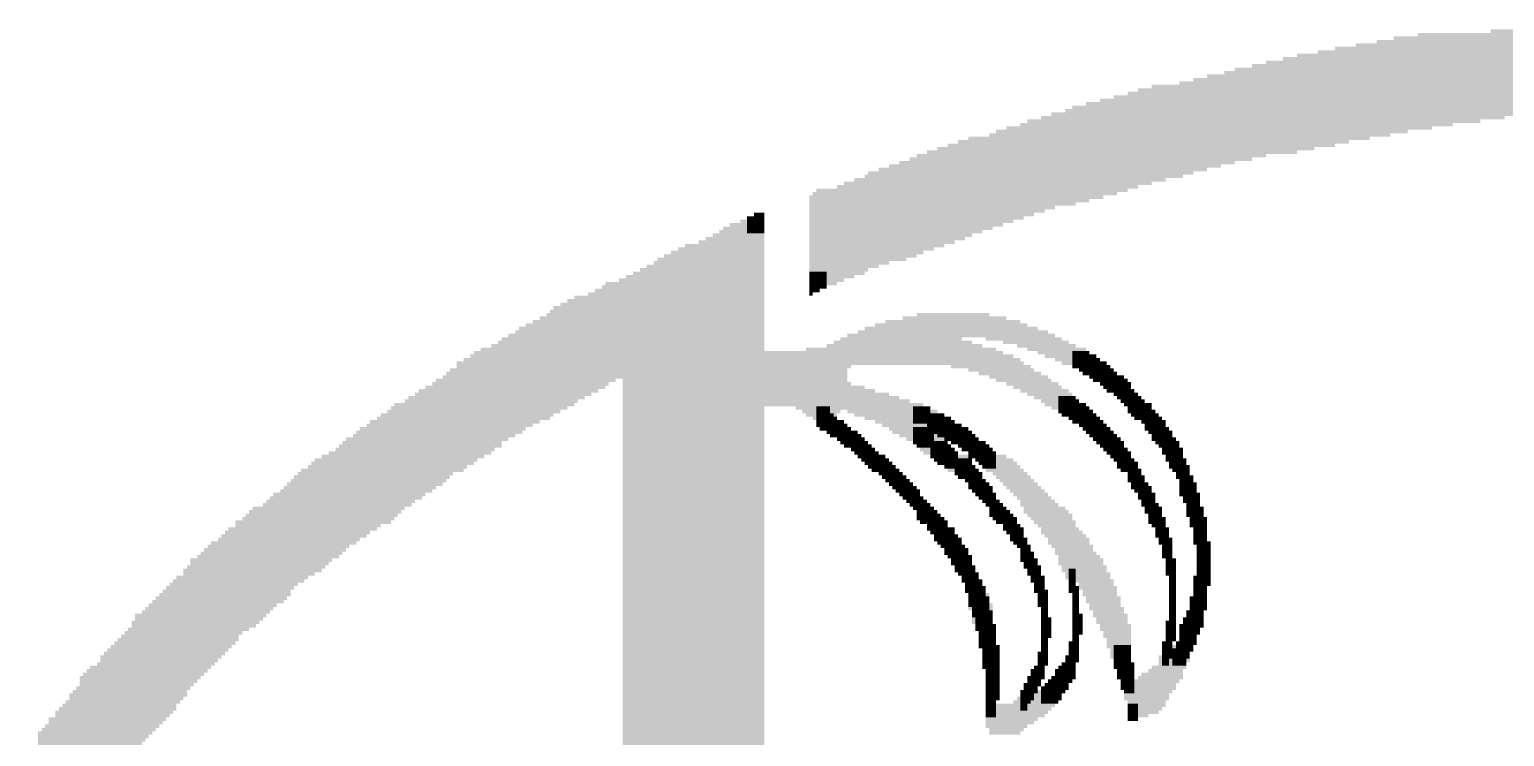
# Model space of a CAD drawing. Extents: x 0 to 87.3, y -2.5 to 56.
# Drawn here: x 33.903 to 36.286, y 23.415 to 24.558 of the extents above; entities that cross this region are included whole.
import ezdxf

# ---------------------------------------------------------------- set-up
doc = ezdxf.new("R2010")
doc.units = 0
doc.layers.add('BG_SILKSCREEN_TOP', color=254, linetype='CONTINUOUS')

msp = doc.modelspace()

# ---------------------------------------------------------------- linework, layer by layer
at = {"layer": 'BG_SILKSCREEN_TOP', "const_width": 0.02794}
for points in [[(36.146232, 24.538432), (37.425884, 24.538432)], [(36.26358, 24.54402), (37.314124, 24.54402)], [(35.98418, 24.510492), (37.565584, 24.510492)], [(36.01212, 24.51608), (37.537644, 24.51608)], [(36.045648, 24.521668), (37.515292, 24.521668)], [(36.079176, 24.527256), (37.487352, 24.527256)], [(36.107116, 24.532844), (37.453824, 24.532844)], [(35.878008, 24.48814), (37.654992, 24.48814)], [(35.90036, 24.493728), (37.63264, 24.493728)], [(35.9283, 24.499316), (37.621464, 24.499316)], [(35.950652, 24.504904), (37.593524, 24.504904)], [(35.783012, 24.465788), (37.71646, 24.465788)], [(35.805364, 24.471376), (37.722048, 24.471376)], [(35.833304, 24.476964), (37.705284, 24.476964)], [(35.850068, 24.482552), (37.682932, 24.482552)], [(35.67684, 24.443436), (36.442396, 24.443436)], [(35.693604, 24.449024), (36.509452, 24.449024)], [(35.715956, 24.454612), (37.710872, 24.454612)], [(35.76066, 24.4602), (37.71646, 24.4602)], [(35.576256, 24.415496), (36.202112, 24.415496)], [(35.587432, 24.421084), (36.246816, 24.421084)], [(35.609784, 24.426672), (36.285932, 24.426672)], [(35.632136, 24.43226), (36.330636, 24.43226)], [(35.654488, 24.437848), (36.380928, 24.437848)], [(35.503612, 24.393144), (36.068, 24.393144)], [(35.514788, 24.398732), (36.101528, 24.398732)], [(35.53714, 24.40432), (36.129468, 24.40432)], [(35.553904, 24.409908), (36.168584, 24.409908)], [(35.419792, 24.370792), (35.950652, 24.370792)], [(35.45332, 24.37638), (35.978592, 24.37638)], [(35.464496, 24.381968), (36.01212, 24.381968)], [(35.48126, 24.387556), (36.034472, 24.387556)], [(35.352736, 24.34844), (35.827716, 24.34844)], [(35.3695, 24.354028), (35.850068, 24.354028)], [(35.386264, 24.359616), (35.878008, 24.359616)], [(35.403028, 24.365204), (35.90036, 24.365204)], [(35.274504, 24.3205), (35.715956, 24.3205)], [(35.291268, 24.326088), (35.738308, 24.326088)], [(35.308032, 24.331676), (35.766248, 24.331676)], [(35.324796, 24.337264), (35.783012, 24.337264)], [(35.335972, 24.342852), (35.805364, 24.342852)], [(35.218624, 24.298148), (35.637724, 24.298148)], [(35.235388, 24.303736), (35.660076, 24.303736)], [(35.252152, 24.309324), (35.67684, 24.309324)], [(35.25774, 24.314912), (35.693604, 24.314912)], [(35.162744, 24.275796), (35.542728, 24.275796)], [(35.168332, 24.281384), (35.559492, 24.281384)], [(35.17392, 24.286972), (35.59302, 24.286972)], [(35.207448, 24.29256), (35.615372, 24.29256)], [(35.073336, 24.247856), (35.0901, 24.247856)], [(35.162744, 24.270208), (35.525964, 24.270208)], [(35.162744, 24.26462), (35.5092, 24.26462)], [(35.162744, 24.259032), (35.492436, 24.259032)], [(35.162744, 24.253444), (35.475672, 24.253444)], [(35.162744, 24.247856), (35.458908, 24.247856)], [(35.023044, 24.225504), (35.0901, 24.225504)], [(35.03422, 24.231092), (35.0901, 24.231092)], [(35.050984, 24.23668), (35.0901, 24.23668)], [(35.06216, 24.242268), (35.0901, 24.242268)], [(35.162744, 24.242268), (35.442144, 24.242268)], [(35.162744, 24.23668), (35.42538, 24.23668)], [(35.162744, 24.231092), (35.414204, 24.231092)], [(35.162744, 24.225504), (35.39744, 24.225504)], [(34.983928, 24.203152), (35.0901, 24.203152)], [(34.995104, 24.20874), (35.0901, 24.20874)], [(35.00628, 24.214328), (35.0901, 24.214328)], [(35.017456, 24.219916), (35.0901, 24.219916)], [(35.162744, 24.219916), (35.380676, 24.219916)], [(35.162744, 24.214328), (35.363912, 24.214328)], [(35.162744, 24.20874), (35.347148, 24.20874)], [(35.162744, 24.203152), (35.335972, 24.203152)], [(34.928048, 24.1808), (35.0901, 24.1808)], [(34.939224, 24.186388), (35.0901, 24.186388)], [(34.9504, 24.191976), (35.0901, 24.191976)], [(34.961576, 24.197564), (35.0901, 24.197564)], [(35.162744, 24.197564), (35.319208, 24.197564)], [(35.162744, 24.191976), (35.291268, 24.191976)], [(35.162744, 24.186388), (35.274504, 24.186388)], [(35.162744, 24.1808), (35.25774, 24.1808)], [(34.877756, 24.15286), (35.0901, 24.15286)], [(34.888932, 24.158448), (35.0901, 24.158448)], [(34.900108, 24.164036), (35.0901, 24.164036)], [(34.911284, 24.169624), (35.0901, 24.169624)], [(34.916872, 24.175212), (35.0901, 24.175212)], [(35.162744, 24.175212), (35.252152, 24.175212)], [(35.162744, 24.169624), (35.235388, 24.169624)], [(35.162744, 24.164036), (35.218624, 24.164036)], [(35.162744, 24.158448), (35.207448, 24.158448)], [(35.162744, 24.15286), (35.190684, 24.15286)], [(34.827464, 24.130508), (35.0901, 24.130508)], [(34.833052, 24.136096), (35.0901, 24.136096)], [(34.855404, 24.141684), (35.0901, 24.141684)], [(34.86658, 24.147272), (35.0901, 24.147272)], [(35.162744, 24.147272), (35.179508, 24.147272)], [(35.162744, 24.141684), (35.168332, 24.141684)], [(34.771584, 24.108156), (35.0901, 24.108156)], [(34.78276, 24.113744), (35.0901, 24.113744)], [(34.805112, 24.119332), (35.0901, 24.119332)], [(34.816288, 24.12492), (35.0901, 24.12492)], [(34.738056, 24.085804), (35.0901, 24.085804)], [(34.743644, 24.091392), (35.0901, 24.091392)], [(34.749232, 24.09698), (35.0901, 24.09698)], [(34.760408, 24.102568), (35.0901, 24.102568)], [(35.335972, 24.085804), (35.45332, 24.085804)], [(34.687764, 24.057864), (35.0901, 24.057864)], [(34.693352, 24.063452), (35.0901, 24.063452)], [(34.704528, 24.06904), (35.0901, 24.06904)], [(34.715704, 24.074628), (35.0901, 24.074628)], [(34.72688, 24.080216), (35.0901, 24.080216)], [(35.240976, 24.057864), (35.363912, 24.057864)], [(35.252152, 24.063452), (35.34156, 24.063452)], [(35.268916, 24.06904), (35.330384, 24.06904)], [(35.28568, 24.074628), (35.503612, 24.074628)], [(35.31362, 24.080216), (35.48126, 24.080216)], [(35.447732, 24.06904), (35.514788, 24.06904)], [(35.475672, 24.063452), (35.531552, 24.063452)], [(35.498024, 24.057864), (35.548316, 24.057864)], [(34.648648, 24.035512), (35.0901, 24.035512)], [(34.659824, 24.0411), (35.0901, 24.0411)], [(34.665412, 24.046688), (35.0901, 24.046688)], [(34.676588, 24.052276), (35.0901, 24.052276)], [(35.190684, 24.035512), (35.442144, 24.035512)], [(35.20186, 24.0411), (35.42538, 24.0411)], [(35.213036, 24.046688), (35.408616, 24.046688)], [(35.224212, 24.052276), (35.391852, 24.052276)], [(35.514788, 24.052276), (35.559492, 24.052276)], [(35.531552, 24.046688), (35.570668, 24.046688)], [(35.542728, 24.0411), (35.581844, 24.0411)], [(35.559492, 24.035512), (35.59302, 24.035512)], [(34.603944, 24.01316), (35.224212, 24.01316)], [(34.61512, 24.018748), (35.224212, 24.018748)], [(34.620708, 24.024336), (35.2298, 24.024336)], [(34.631884, 24.029924), (35.0901, 24.029924)], [(35.157156, 24.029924), (35.464496, 24.029924)], [(35.391852, 24.024336), (35.475672, 24.024336)], [(35.419792, 24.018748), (35.492436, 24.018748)], [(35.436556, 24.01316), (35.503612, 24.01316)], [(35.570668, 24.029924), (35.609784, 24.029924)], [(35.587432, 24.024336), (35.615372, 24.024336)], [(35.598608, 24.018748), (35.626548, 24.018748)], [(35.604196, 24.01316), (35.632136, 24.01316)], [(34.576004, 23.990808), (34.833052, 23.990808)], [(34.581592, 23.996396), (34.83864, 23.996396)], [(34.592768, 24.007572), (35.224212, 24.007572)], [(34.592768, 24.001984), (34.849816, 24.001984)], [(34.860992, 24.001984), (35.224212, 24.001984)], [(34.860992, 23.996396), (35.218624, 23.996396)], [(34.860992, 23.990808), (35.218624, 23.990808)], [(35.45332, 24.007572), (35.5092, 24.007572)], [(35.464496, 24.001984), (35.520376, 24.001984)], [(35.48126, 23.996396), (35.525964, 23.996396)], [(35.492436, 23.990808), (35.53714, 23.990808)], [(35.615372, 24.007572), (35.643312, 24.007572)], [(35.62096, 24.001984), (35.6489, 24.001984)], [(35.632136, 23.996396), (35.654488, 23.996396)], [(35.637724, 23.990808), (35.660076, 23.990808)], [(34.5313, 23.962868), (34.78276, 23.962868)], [(34.542476, 23.968456), (34.788348, 23.968456)], [(34.553652, 23.974044), (34.799524, 23.974044)], [(34.55924, 23.979632), (34.8107, 23.979632)], [(34.570416, 23.98522), (34.821876, 23.98522)], [(34.860992, 23.98522), (35.218624, 23.98522)], [(34.860992, 23.979632), (35.218624, 23.979632)], [(34.860992, 23.974044), (35.2298, 23.974044)], [(34.860992, 23.968456), (35.252152, 23.968456)], [(34.860992, 23.962868), (35.268916, 23.962868)], [(35.503612, 23.98522), (35.548316, 23.98522)], [(35.514788, 23.979632), (35.553904, 23.979632)], [(35.525964, 23.974044), (35.56508, 23.974044)], [(35.53714, 23.968456), (35.570668, 23.968456)], [(35.542728, 23.962868), (35.581844, 23.962868)], [(35.643312, 23.98522), (35.671252, 23.98522)], [(35.654488, 23.979632), (35.67684, 23.979632)], [(35.660076, 23.974044), (35.682428, 23.974044)], [(35.665664, 23.968456), (35.682428, 23.968456)], [(35.671252, 23.962868), (35.688016, 23.962868)], [(34.492184, 23.940516), (34.743644, 23.940516)], [(34.508948, 23.946104), (34.749232, 23.946104)], [(34.514536, 23.951692), (34.760408, 23.951692)], [(34.525712, 23.95728), (34.771584, 23.95728)], [(34.860992, 23.95728), (35.0901, 23.95728)], [(34.860992, 23.951692), (35.0901, 23.951692)], [(34.860992, 23.946104), (35.0901, 23.946104)], [(34.860992, 23.940516), (35.0901, 23.940516)], [(35.140392, 23.95728), (35.291268, 23.95728)], [(35.151568, 23.951692), (35.213036, 23.951692)], [(35.157156, 23.946104), (35.207448, 23.946104)], [(35.168332, 23.940516), (35.20186, 23.940516)], [(35.224212, 23.951692), (35.308032, 23.951692)], [(35.235388, 23.946104), (35.324796, 23.946104)], [(35.252152, 23.940516), (35.347148, 23.940516)], [(35.553904, 23.95728), (35.587432, 23.95728)], [(35.56508, 23.951692), (35.59302, 23.951692)], [(35.570668, 23.946104), (35.598608, 23.946104)], [(35.581844, 23.940516), (35.609784, 23.940516)], [(35.67684, 23.95728), (35.693604, 23.95728)], [(35.67684, 23.951692), (35.699192, 23.951692)], [(35.682428, 23.946104), (35.70478, 23.946104)], [(35.688016, 23.940516), (35.715956, 23.940516)], [(34.464244, 23.918164), (34.69894, 23.918164)], [(34.469832, 23.923752), (34.704528, 23.923752)], [(34.481008, 23.92934), (34.715704, 23.92934)], [(34.486596, 23.934928), (34.72688, 23.934928)], [(34.860992, 23.934928), (35.0901, 23.934928)], [(34.860992, 23.92934), (35.0901, 23.92934)], [(34.860992, 23.923752), (35.0901, 23.923752)], [(34.860992, 23.918164), (35.0901, 23.918164)], [(35.17392, 23.934928), (35.196272, 23.934928)], [(35.17392, 23.92934), (35.196272, 23.92934)], [(35.179508, 23.923752), (35.20186, 23.923752)], [(35.190684, 23.918164), (35.207448, 23.918164)], [(35.268916, 23.934928), (35.319208, 23.934928)], [(35.280092, 23.92934), (35.324796, 23.92934)], [(35.291268, 23.923752), (35.330384, 23.923752)], [(35.296856, 23.918164), (35.34156, 23.918164)], [(35.330384, 23.934928), (35.358324, 23.934928)], [(35.335972, 23.92934), (35.3695, 23.92934)], [(35.352736, 23.923752), (35.380676, 23.923752)], [(35.363912, 23.918164), (35.391852, 23.918164)], [(35.587432, 23.934928), (35.615372, 23.934928)], [(35.598608, 23.92934), (35.62096, 23.92934)], [(35.604196, 23.923752), (35.626548, 23.923752)], [(35.609784, 23.918164), (35.632136, 23.918164)], [(35.699192, 23.934928), (35.715956, 23.934928)], [(35.70478, 23.92934), (35.721544, 23.92934)], [(35.70478, 23.923752), (35.727132, 23.923752)], [(35.710368, 23.918164), (35.73272, 23.918164)], [(34.430716, 23.895812), (34.665412, 23.895812)], [(34.436304, 23.9014), (34.665412, 23.9014)], [(34.44748, 23.906988), (34.676588, 23.906988)], [(34.453068, 23.912576), (34.687764, 23.912576)], [(34.860992, 23.912576), (35.0901, 23.912576)], [(34.860992, 23.906988), (35.0901, 23.906988)], [(34.860992, 23.9014), (35.0901, 23.9014)], [(34.860992, 23.895812), (35.0901, 23.895812)], [(35.196272, 23.912576), (35.218624, 23.912576)], [(35.207448, 23.906988), (35.224212, 23.906988)], [(35.213036, 23.9014), (35.2298, 23.9014)], [(35.218624, 23.895812), (35.240976, 23.895812)], [(35.308032, 23.912576), (35.34156, 23.912576)], [(35.319208, 23.906988), (35.352736, 23.906988)], [(35.330384, 23.9014), (35.358324, 23.9014)], [(35.335972, 23.895812), (35.363912, 23.895812)], [(35.3695, 23.912576), (35.39744, 23.912576)], [(35.380676, 23.906988), (35.408616, 23.906988)], [(35.391852, 23.9014), (35.419792, 23.9014)], [(35.403028, 23.895812), (35.42538, 23.895812)], [(35.615372, 23.912576), (35.637724, 23.912576)], [(35.62096, 23.906988), (35.643312, 23.906988)], [(35.626548, 23.9014), (35.6489, 23.9014)], [(35.632136, 23.895812), (35.654488, 23.895812)], [(35.715956, 23.912576), (35.738308, 23.912576)], [(35.715956, 23.906988), (35.738308, 23.906988)], [(35.721544, 23.9014), (35.743896, 23.9014)], [(35.727132, 23.895812), (35.749484, 23.895812)], [(34.397188, 23.867872), (34.620708, 23.867872)], [(34.402776, 23.87346), (34.626296, 23.87346)], [(34.408364, 23.879048), (34.637472, 23.879048)], [(34.413952, 23.884636), (34.648648, 23.884636)], [(34.425128, 23.890224), (34.654236, 23.890224)], [(34.860992, 23.890224), (35.0901, 23.890224)], [(34.860992, 23.884636), (35.0901, 23.884636)], [(34.860992, 23.879048), (35.0901, 23.879048)], [(34.860992, 23.87346), (35.0901, 23.87346)], [(34.860992, 23.867872), (35.0901, 23.867872)], [(35.2298, 23.890224), (35.246564, 23.890224)], [(35.235388, 23.884636), (35.252152, 23.884636)], [(35.240976, 23.879048), (35.25774, 23.879048)], [(35.246564, 23.87346), (35.263328, 23.87346)], [(35.252152, 23.867872), (35.268916, 23.867872)], [(35.34156, 23.890224), (35.375088, 23.890224)], [(35.347148, 23.884636), (35.380676, 23.884636)], [(35.358324, 23.879048), (35.386264, 23.879048)], [(35.363912, 23.87346), (35.391852, 23.87346)], [(35.3695, 23.867872), (35.39744, 23.867872)], [(35.408616, 23.890224), (35.430968, 23.890224)], [(35.419792, 23.884636), (35.436556, 23.884636)], [(35.419792, 23.879048), (35.447732, 23.879048)], [(35.430968, 23.87346), (35.45332, 23.87346)], [(35.436556, 23.867872), (35.458908, 23.867872)], [(35.637724, 23.890224), (35.660076, 23.890224)], [(35.643312, 23.884636), (35.665664, 23.884636)], [(35.6489, 23.879048), (35.671252, 23.879048)], [(35.654488, 23.87346), (35.671252, 23.87346)], [(35.660076, 23.867872), (35.67684, 23.867872)], [(35.73272, 23.890224), (35.749484, 23.890224)], [(35.73272, 23.884636), (35.755072, 23.884636)], [(35.738308, 23.879048), (35.76066, 23.879048)], [(35.738308, 23.87346), (35.76066, 23.87346)], [(35.743896, 23.867872), (35.766248, 23.867872)], [(34.358072, 23.84552), (34.581592, 23.84552)], [(34.36366, 23.851108), (34.58718, 23.851108)], [(34.374836, 23.856696), (34.603944, 23.856696)], [(34.386012, 23.862284), (34.609532, 23.862284)], [(34.860992, 23.862284), (35.0901, 23.862284)], [(34.860992, 23.856696), (35.0901, 23.856696)], [(34.860992, 23.851108), (35.0901, 23.851108)], [(34.860992, 23.84552), (35.0901, 23.84552)], [(35.25774, 23.862284), (35.274504, 23.862284)], [(35.263328, 23.856696), (35.28568, 23.856696)], [(35.274504, 23.851108), (35.291268, 23.851108)], [(35.280092, 23.84552), (35.296856, 23.84552)], [(35.380676, 23.862284), (35.403028, 23.862284)], [(35.386264, 23.856696), (35.419792, 23.856696)], [(35.39744, 23.851108), (35.42538, 23.851108)], [(35.403028, 23.84552), (35.42538, 23.84552)], [(35.442144, 23.862284), (35.464496, 23.862284)], [(35.447732, 23.856696), (35.48126, 23.856696)], [(35.458908, 23.851108), (35.492436, 23.851108)], [(35.464496, 23.84552), (35.498024, 23.84552)], [(35.660076, 23.862284), (35.682428, 23.862284)], [(35.665664, 23.856696), (35.682428, 23.856696)], [(35.67684, 23.851108), (35.688016, 23.851108)], [(35.67684, 23.84552), (35.693604, 23.84552)], [(35.743896, 23.862284), (35.766248, 23.862284)], [(35.749484, 23.856696), (35.766248, 23.856696)], [(35.755072, 23.851108), (35.771836, 23.851108)], [(35.755072, 23.84552), (35.771836, 23.84552)], [(34.330132, 23.823168), (34.553652, 23.823168)], [(34.33572, 23.828756), (34.55924, 23.828756)], [(34.341308, 23.834344), (34.570416, 23.834344)], [(34.352484, 23.839932), (34.576004, 23.839932)], [(34.860992, 23.839932), (35.0901, 23.839932)], [(34.860992, 23.834344), (35.0901, 23.834344)], [(34.860992, 23.828756), (35.0901, 23.828756)], [(34.860992, 23.823168), (35.0901, 23.823168)], [(35.28568, 23.839932), (35.302444, 23.839932)], [(35.291268, 23.834344), (35.308032, 23.834344)], [(35.296856, 23.828756), (35.31362, 23.828756)], [(35.302444, 23.823168), (35.319208, 23.823168)], [(35.414204, 23.839932), (35.430968, 23.839932)], [(35.419792, 23.834344), (35.436556, 23.834344)], [(35.419792, 23.828756), (35.442144, 23.828756)], [(35.42538, 23.823168), (35.442144, 23.823168)], [(35.470084, 23.839932), (35.503612, 23.839932)], [(35.475672, 23.834344), (35.5092, 23.834344)], [(35.48126, 23.828756), (35.514788, 23.828756)], [(35.486848, 23.823168), (35.520376, 23.823168)], [(35.67684, 23.839932), (35.693604, 23.839932)], [(35.682428, 23.834344), (35.699192, 23.834344)], [(35.682428, 23.828756), (35.699192, 23.828756)], [(35.688016, 23.823168), (35.70478, 23.823168)], [(35.76066, 23.839932), (35.777424, 23.839932)], [(35.76066, 23.834344), (35.777424, 23.834344)], [(35.76066, 23.828756), (35.777424, 23.828756)], [(35.76066, 23.823168), (35.783012, 23.823168)], [(34.296604, 23.795228), (34.508948, 23.795228)], [(34.30778, 23.800816), (34.520124, 23.800816)], [(34.313368, 23.806404), (34.525712, 23.806404)], [(34.318956, 23.811992), (34.536888, 23.811992)], [(34.324544, 23.81758), (34.542476, 23.81758)], [(34.860992, 23.81758), (35.0901, 23.81758)], [(34.860992, 23.811992), (35.0901, 23.811992)], [(34.860992, 23.806404), (35.0901, 23.806404)], [(34.860992, 23.800816), (35.0901, 23.800816)], [(34.860992, 23.795228), (35.0901, 23.795228)], [(35.308032, 23.81758), (35.324796, 23.81758)], [(35.31362, 23.811992), (35.330384, 23.811992)], [(35.319208, 23.806404), (35.335972, 23.806404)], [(35.324796, 23.800816), (35.34156, 23.800816)], [(35.330384, 23.795228), (35.34156, 23.795228)], [(35.430968, 23.81758), (35.447732, 23.81758)], [(35.436556, 23.811992), (35.45332, 23.811992)], [(35.442144, 23.806404), (35.458908, 23.806404)], [(35.447732, 23.800816), (35.458908, 23.800816)], [(35.45332, 23.795228), (35.464496, 23.795228)], [(35.492436, 23.81758), (35.525964, 23.81758)], [(35.498024, 23.811992), (35.531552, 23.811992)], [(35.503612, 23.806404), (35.53714, 23.806404)], [(35.503612, 23.800816), (35.542728, 23.800816)], [(35.5092, 23.795228), (35.548316, 23.795228)], [(35.693604, 23.81758), (35.70478, 23.81758)], [(35.693604, 23.811992), (35.710368, 23.811992)], [(35.699192, 23.806404), (35.715956, 23.806404)], [(35.699192, 23.800816), (35.715956, 23.800816)], [(35.70478, 23.795228), (35.721544, 23.795228)], [(35.76066, 23.81758), (35.783012, 23.81758)], [(35.766248, 23.811992), (35.7886, 23.811992)], [(35.766248, 23.806404), (35.7886, 23.806404)], [(35.771836, 23.800816), (35.7886, 23.800816)], [(35.771836, 23.795228), (35.794188, 23.795228)], [(34.263076, 23.772876), (34.486596, 23.772876)], [(34.27984, 23.778464), (34.492184, 23.778464)], [(34.285428, 23.784052), (34.497772, 23.784052)], [(34.291016, 23.78964), (34.50336, 23.78964)], [(34.860992, 23.78964), (35.0901, 23.78964)], [(34.860992, 23.784052), (35.0901, 23.784052)], [(34.860992, 23.778464), (35.0901, 23.778464)], [(34.860992, 23.772876), (35.0901, 23.772876)], [(35.335972, 23.78964), (35.347148, 23.78964)], [(35.335972, 23.784052), (35.352736, 23.784052)], [(35.335972, 23.778464), (35.358324, 23.778464)], [(35.34156, 23.772876), (35.363912, 23.772876)], [(35.45332, 23.78964), (35.464496, 23.78964)], [(35.45332, 23.784052), (35.470084, 23.784052)], [(35.458908, 23.778464), (35.475672, 23.778464)], [(35.464496, 23.772876), (35.48126, 23.772876)], [(35.5092, 23.78964), (35.553904, 23.78964)], [(35.514788, 23.784052), (35.559492, 23.784052)], [(35.520376, 23.778464), (35.56508, 23.778464)], [(35.525964, 23.772876), (35.576256, 23.772876)], [(35.70478, 23.78964), (35.721544, 23.78964)], [(35.710368, 23.784052), (35.721544, 23.784052)], [(35.710368, 23.778464), (35.727132, 23.778464)], [(35.710368, 23.772876), (35.73272, 23.772876)], [(35.771836, 23.78964), (35.794188, 23.78964)], [(35.771836, 23.784052), (35.794188, 23.784052)], [(35.777424, 23.778464), (35.794188, 23.778464)], [(35.777424, 23.772876), (35.799776, 23.772876)], [(34.235136, 23.750524), (34.44748, 23.750524)], [(34.246312, 23.756112), (34.453068, 23.756112)], [(34.2519, 23.7617), (34.464244, 23.7617)], [(34.257488, 23.767288), (34.469832, 23.767288)], [(34.860992, 23.767288), (35.0901, 23.767288)], [(34.860992, 23.7617), (35.0901, 23.7617)], [(34.860992, 23.756112), (35.0901, 23.756112)], [(34.860992, 23.750524), (35.0901, 23.750524)], [(35.352736, 23.767288), (35.3695, 23.767288)], [(35.352736, 23.7617), (35.375088, 23.7617)], [(35.358324, 23.756112), (35.380676, 23.756112)], [(35.363912, 23.750524), (35.386264, 23.750524)], [(35.475672, 23.767288), (35.486848, 23.767288)], [(35.475672, 23.7617), (35.492436, 23.7617)], [(35.48126, 23.756112), (35.498024, 23.756112)], [(35.486848, 23.750524), (35.498024, 23.750524)], [(35.531552, 23.767288), (35.581844, 23.767288)], [(35.53714, 23.7617), (35.587432, 23.7617)], [(35.53714, 23.756112), (35.587432, 23.756112)], [(35.542728, 23.750524), (35.59302, 23.750524)], [(35.715956, 23.767288), (35.73272, 23.767288)], [(35.721544, 23.7617), (35.73272, 23.7617)], [(35.721544, 23.756112), (35.738308, 23.756112)], [(35.721544, 23.750524), (35.738308, 23.750524)], [(35.777424, 23.767288), (35.799776, 23.767288)], [(35.783012, 23.7617), (35.799776, 23.7617)], [(35.783012, 23.756112), (35.805364, 23.756112)], [(35.783012, 23.750524), (35.805364, 23.750524)], [(34.212784, 23.728172), (34.413952, 23.728172)], [(34.218372, 23.73376), (34.41954, 23.73376)], [(34.22396, 23.739348), (34.430716, 23.739348)], [(34.235136, 23.744936), (34.436304, 23.744936)], [(34.860992, 23.744936), (35.0901, 23.744936)], [(34.860992, 23.739348), (35.0901, 23.739348)], [(34.860992, 23.73376), (35.0901, 23.73376)], [(34.860992, 23.728172), (35.0901, 23.728172)], [(35.363912, 23.744936), (35.386264, 23.744936)], [(35.3695, 23.739348), (35.39744, 23.739348)], [(35.375088, 23.73376), (35.39744, 23.73376)], [(35.380676, 23.728172), (35.403028, 23.728172)], [(35.486848, 23.744936), (35.503612, 23.744936)], [(35.492436, 23.739348), (35.5092, 23.739348)], [(35.498024, 23.73376), (35.5092, 23.73376)], [(35.503612, 23.728172), (35.5092, 23.728172)], [(35.548316, 23.744936), (35.59302, 23.744936)], [(35.548316, 23.739348), (35.598608, 23.739348)], [(35.553904, 23.73376), (35.604196, 23.73376)], [(35.559492, 23.728172), (35.609784, 23.728172)], [(35.727132, 23.744936), (35.738308, 23.744936)], [(35.727132, 23.739348), (35.743896, 23.739348)], [(35.73272, 23.73376), (35.743896, 23.73376)], [(35.73272, 23.728172), (35.743896, 23.728172)], [(35.783012, 23.744936), (35.805364, 23.744936)], [(35.783012, 23.739348), (35.805364, 23.739348)], [(35.7886, 23.73376), (35.805364, 23.73376)], [(35.7886, 23.728172), (35.805364, 23.728172)], [(34.179256, 23.700232), (34.380424, 23.700232)], [(34.184844, 23.70582), (34.386012, 23.70582)], [(34.190432, 23.711408), (34.3916, 23.711408)], [(34.19602, 23.716996), (34.402776, 23.716996)], [(34.207196, 23.722584), (34.408364, 23.722584)], [(34.860992, 23.722584), (35.0901, 23.722584)], [(34.860992, 23.716996), (35.0901, 23.716996)], [(34.860992, 23.711408), (35.0901, 23.711408)], [(34.860992, 23.70582), (35.0901, 23.70582)], [(34.860992, 23.700232), (35.0901, 23.700232)], [(35.380676, 23.722584), (35.408616, 23.722584)], [(35.386264, 23.716996), (35.408616, 23.716996)], [(35.391852, 23.711408), (35.414204, 23.711408)], [(35.391852, 23.70582), (35.419792, 23.70582)], [(35.39744, 23.700232), (35.419792, 23.700232)], [(35.503612, 23.722584), (35.514788, 23.722584)], [(35.503612, 23.716996), (35.514788, 23.716996)], [(35.503612, 23.711408), (35.520376, 23.711408)], [(35.5092, 23.70582), (35.520376, 23.70582)], [(35.5092, 23.700232), (35.525964, 23.700232)], [(35.559492, 23.722584), (35.615372, 23.722584)], [(35.56508, 23.716996), (35.615372, 23.716996)], [(35.56508, 23.711408), (35.62096, 23.711408)], [(35.56508, 23.70582), (35.62096, 23.70582)], [(35.570668, 23.700232), (35.626548, 23.700232)], [(35.73272, 23.722584), (35.749484, 23.722584)], [(35.73272, 23.716996), (35.749484, 23.716996)], [(35.738308, 23.711408), (35.749484, 23.711408)], [(35.738308, 23.70582), (35.749484, 23.70582)], [(35.738308, 23.700232), (35.749484, 23.700232)], [(35.7886, 23.722584), (35.805364, 23.722584)], [(35.7886, 23.716996), (35.810952, 23.716996)], [(35.7886, 23.711408), (35.810952, 23.711408)], [(35.7886, 23.70582), (35.810952, 23.70582)], [(35.7886, 23.700232), (35.810952, 23.700232)], [(34.156904, 23.67788), (34.346896, 23.67788)], [(34.162492, 23.689056), (34.36366, 23.689056)], [(34.162492, 23.683468), (34.352484, 23.683468)], [(34.173668, 23.694644), (34.374836, 23.694644)], [(34.860992, 23.694644), (35.0901, 23.694644)], [(34.860992, 23.689056), (35.0901, 23.689056)], [(34.860992, 23.683468), (35.0901, 23.683468)], [(34.860992, 23.67788), (35.0901, 23.67788)], [(35.39744, 23.694644), (35.42538, 23.694644)], [(35.403028, 23.689056), (35.42538, 23.689056)], [(35.408616, 23.683468), (35.42538, 23.683468)], [(35.408616, 23.67788), (35.430968, 23.67788)], [(35.514788, 23.694644), (35.525964, 23.694644)], [(35.514788, 23.689056), (35.531552, 23.689056)], [(35.520376, 23.683468), (35.531552, 23.683468)], [(35.520376, 23.67788), (35.53714, 23.67788)], [(35.570668, 23.694644), (35.632136, 23.694644)], [(35.576256, 23.689056), (35.637724, 23.689056)], [(35.576256, 23.683468), (35.637724, 23.683468)], [(35.581844, 23.67788), (35.643312, 23.67788)], [(35.738308, 23.694644), (35.749484, 23.694644)], [(35.738308, 23.689056), (35.755072, 23.689056)], [(35.743896, 23.683468), (35.755072, 23.683468)], [(35.743896, 23.67788), (35.755072, 23.67788)], [(35.7886, 23.694644), (35.810952, 23.694644)], [(35.7886, 23.689056), (35.810952, 23.689056)], [(35.7886, 23.683468), (35.810952, 23.683468)], [(35.7886, 23.67788), (35.810952, 23.67788)], [(34.134552, 23.655528), (34.324544, 23.655528)], [(34.14014, 23.661116), (34.324544, 23.661116)], [(34.151316, 23.672292), (34.33572, 23.672292)], [(34.151316, 23.666704), (34.330132, 23.666704)], [(34.860992, 23.672292), (35.0901, 23.672292)], [(34.860992, 23.666704), (35.0901, 23.666704)], [(34.860992, 23.661116), (35.0901, 23.661116)], [(34.860992, 23.655528), (35.0901, 23.655528)], [(35.414204, 23.672292), (35.430968, 23.672292)], [(35.414204, 23.666704), (35.436556, 23.666704)], [(35.414204, 23.661116), (35.436556, 23.661116)], [(35.419792, 23.655528), (35.442144, 23.655528)], [(35.525964, 23.672292), (35.53714, 23.672292)], [(35.525964, 23.666704), (35.53714, 23.666704)], [(35.525964, 23.661116), (35.542728, 23.661116)], [(35.531552, 23.655528), (35.542728, 23.655528)], [(35.581844, 23.672292), (35.59302, 23.672292)], [(35.581844, 23.666704), (35.59302, 23.666704)], [(35.581844, 23.661116), (35.59302, 23.661116)], [(35.587432, 23.655528), (35.59302, 23.655528)], [(35.598608, 23.672292), (35.643312, 23.672292)], [(35.598608, 23.666704), (35.6489, 23.666704)], [(35.604196, 23.661116), (35.6489, 23.661116)], [(35.604196, 23.655528), (35.654488, 23.655528)], [(35.743896, 23.672292), (35.755072, 23.672292)], [(35.743896, 23.666704), (35.755072, 23.666704)], [(35.743896, 23.661116), (35.755072, 23.661116)], [(35.743896, 23.655528), (35.755072, 23.655528)], [(35.783012, 23.661116), (35.805364, 23.661116)], [(35.783012, 23.655528), (35.805364, 23.655528)], [(35.7886, 23.672292), (35.810952, 23.672292)], [(35.7886, 23.666704), (35.805364, 23.666704)], [(34.1122, 23.633176), (34.296604, 23.633176)], [(34.117788, 23.638764), (34.302192, 23.638764)], [(34.123376, 23.644352), (34.313368, 23.644352)], [(34.128964, 23.64994), (34.318956, 23.64994)], [(34.860992, 23.64994), (35.0901, 23.64994)], [(34.860992, 23.644352), (35.0901, 23.644352)], [(34.860992, 23.638764), (35.0901, 23.638764)], [(34.860992, 23.633176), (35.0901, 23.633176)], [(35.419792, 23.64994), (35.442144, 23.64994)], [(35.419792, 23.644352), (35.447732, 23.644352)], [(35.419792, 23.638764), (35.447732, 23.638764)], [(35.419792, 23.633176), (35.45332, 23.633176)], [(35.531552, 23.64994), (35.542728, 23.64994)], [(35.531552, 23.644352), (35.542728, 23.644352)], [(35.531552, 23.638764), (35.548316, 23.638764)], [(35.53714, 23.633176), (35.548316, 23.633176)], [(35.587432, 23.64994), (35.59302, 23.64994)], [(35.587432, 23.644352), (35.598608, 23.644352)], [(35.587432, 23.638764), (35.598608, 23.638764)], [(35.587432, 23.633176), (35.598608, 23.633176)], [(35.609784, 23.64994), (35.654488, 23.64994)], [(35.609784, 23.644352), (35.660076, 23.644352)], [(35.615372, 23.638764), (35.660076, 23.638764)], [(35.615372, 23.633176), (35.660076, 23.633176)], [(35.743896, 23.64994), (35.755072, 23.64994)], [(35.743896, 23.644352), (35.755072, 23.644352)], [(35.743896, 23.638764), (35.755072, 23.638764)], [(35.743896, 23.633176), (35.755072, 23.633176)], [(35.783012, 23.64994), (35.805364, 23.64994)], [(35.783012, 23.644352), (35.805364, 23.644352)], [(35.783012, 23.638764), (35.805364, 23.638764)], [(35.783012, 23.633176), (35.805364, 23.633176)], [(34.08426, 23.605236), (34.268664, 23.605236)], [(34.089848, 23.610824), (34.274252, 23.610824)], [(34.095436, 23.616412), (34.27984, 23.616412)], [(34.101024, 23.622), (34.285428, 23.622)], [(34.106612, 23.627588), (34.291016, 23.627588)], [(34.860992, 23.627588), (35.0901, 23.627588)], [(34.860992, 23.622), (35.0901, 23.622)], [(34.860992, 23.616412), (35.0901, 23.616412)], [(34.860992, 23.610824), (35.0901, 23.610824)], [(34.860992, 23.605236), (35.0901, 23.605236)], [(35.42538, 23.627588), (35.45332, 23.627588)], [(35.42538, 23.622), (35.45332, 23.622)], [(35.42538, 23.616412), (35.458908, 23.616412)], [(35.42538, 23.610824), (35.458908, 23.610824)], [(35.430968, 23.605236), (35.458908, 23.605236)], [(35.53714, 23.627588), (35.548316, 23.627588)], [(35.53714, 23.622), (35.548316, 23.622)], [(35.53714, 23.616412), (35.548316, 23.616412)], [(35.53714, 23.610824), (35.548316, 23.610824)], [(35.53714, 23.605236), (35.548316, 23.605236)], [(35.587432, 23.627588), (35.598608, 23.627588)], [(35.587432, 23.622), (35.598608, 23.622)], [(35.587432, 23.616412), (35.598608, 23.616412)], [(35.587432, 23.610824), (35.598608, 23.610824)], [(35.587432, 23.605236), (35.598608, 23.605236)], [(35.62096, 23.627588), (35.665664, 23.627588)], [(35.62096, 23.622), (35.665664, 23.622)], [(35.626548, 23.616412), (35.665664, 23.616412)], [(35.626548, 23.610824), (35.671252, 23.610824)], [(35.632136, 23.605236), (35.671252, 23.605236)], [(35.743896, 23.627588), (35.755072, 23.627588)], [(35.743896, 23.622), (35.755072, 23.622)], [(35.743896, 23.616412), (35.755072, 23.616412)], [(35.743896, 23.610824), (35.755072, 23.610824)], [(35.743896, 23.605236), (35.755072, 23.605236)], [(35.771836, 23.605236), (35.799776, 23.605236)], [(35.777424, 23.627588), (35.799776, 23.627588)], [(35.777424, 23.622), (35.799776, 23.622)], [(35.777424, 23.616412), (35.799776, 23.616412)], [(35.777424, 23.610824), (35.799776, 23.610824)], [(34.067496, 23.588472), (34.240724, 23.588472)], [(34.067496, 23.582884), (34.240724, 23.582884)], [(34.073084, 23.599648), (34.257488, 23.599648)], [(34.073084, 23.59406), (34.246312, 23.59406)], [(34.860992, 23.599648), (35.0901, 23.599648)], [(34.860992, 23.59406), (35.0901, 23.59406)], [(34.860992, 23.588472), (35.0901, 23.588472)], [(34.860992, 23.582884), (35.0901, 23.582884)], [(35.430968, 23.599648), (35.458908, 23.599648)], [(35.436556, 23.59406), (35.458908, 23.59406)], [(35.436556, 23.588472), (35.458908, 23.588472)], [(35.436556, 23.582884), (35.464496, 23.582884)], [(35.53714, 23.599648), (35.548316, 23.599648)], [(35.542728, 23.59406), (35.553904, 23.59406)], [(35.542728, 23.588472), (35.553904, 23.588472)], [(35.542728, 23.582884), (35.548316, 23.582884)], [(35.587432, 23.599648), (35.604196, 23.599648)], [(35.587432, 23.59406), (35.604196, 23.59406)], [(35.587432, 23.588472), (35.598608, 23.588472)], [(35.587432, 23.582884), (35.598608, 23.582884)], [(35.632136, 23.599648), (35.67684, 23.599648)], [(35.637724, 23.59406), (35.67684, 23.59406)], [(35.637724, 23.588472), (35.67684, 23.588472)], [(35.643312, 23.582884), (35.682428, 23.582884)], [(35.738308, 23.588472), (35.755072, 23.588472)], [(35.738308, 23.582884), (35.755072, 23.582884)], [(35.743896, 23.599648), (35.755072, 23.599648)], [(35.743896, 23.59406), (35.755072, 23.59406)], [(35.76066, 23.582884), (35.7886, 23.582884)], [(35.766248, 23.59406), (35.794188, 23.59406)], [(35.766248, 23.588472), (35.7886, 23.588472)], [(35.771836, 23.599648), (35.794188, 23.599648)], [(34.045144, 23.560532), (34.218372, 23.560532)], [(34.050732, 23.56612), (34.22396, 23.56612)], [(34.05632, 23.571708), (34.229548, 23.571708)], [(34.061908, 23.577296), (34.235136, 23.577296)], [(34.860992, 23.577296), (35.0901, 23.577296)], [(34.860992, 23.571708), (35.0901, 23.571708)], [(34.860992, 23.56612), (35.0901, 23.56612)], [(34.860992, 23.560532), (35.0901, 23.560532)], [(35.436556, 23.577296), (35.464496, 23.577296)], [(35.436556, 23.571708), (35.464496, 23.571708)], [(35.442144, 23.56612), (35.464496, 23.56612)], [(35.442144, 23.560532), (35.464496, 23.560532)], [(35.53714, 23.577296), (35.548316, 23.577296)], [(35.53714, 23.571708), (35.548316, 23.571708)], [(35.53714, 23.56612), (35.548316, 23.56612)], [(35.53714, 23.560532), (35.548316, 23.560532)], [(35.587432, 23.577296), (35.598608, 23.577296)], [(35.587432, 23.571708), (35.598608, 23.571708)], [(35.587432, 23.56612), (35.598608, 23.56612)], [(35.587432, 23.560532), (35.598608, 23.560532)], [(35.643312, 23.577296), (35.682428, 23.577296)], [(35.643312, 23.571708), (35.682428, 23.571708)], [(35.6489, 23.56612), (35.682428, 23.56612)], [(35.6489, 23.560532), (35.682428, 23.560532)], [(35.738308, 23.577296), (35.749484, 23.577296)], [(35.738308, 23.571708), (35.749484, 23.571708)], [(35.738308, 23.56612), (35.749484, 23.56612)], [(35.738308, 23.560532), (35.749484, 23.560532)], [(35.76066, 23.577296), (35.7886, 23.577296)], [(35.76066, 23.571708), (35.783012, 23.571708)], [(35.76066, 23.56612), (35.783012, 23.56612)], [(35.76066, 23.560532), (35.777424, 23.560532)], [(34.022792, 23.53818), (34.19602, 23.53818)], [(34.02838, 23.543768), (34.201608, 23.543768)], [(34.033968, 23.549356), (34.207196, 23.549356)], [(34.039556, 23.554944), (34.212784, 23.554944)], [(34.860992, 23.554944), (35.0901, 23.554944)], [(34.860992, 23.549356), (35.0901, 23.549356)], [(34.860992, 23.543768), (35.0901, 23.543768)], [(34.860992, 23.53818), (35.0901, 23.53818)], [(35.442144, 23.554944), (35.464496, 23.554944)], [(35.442144, 23.549356), (35.470084, 23.549356)], [(35.442144, 23.543768), (35.470084, 23.543768)], [(35.442144, 23.53818), (35.470084, 23.53818)], [(35.531552, 23.53818), (35.542728, 23.53818)], [(35.53714, 23.554944), (35.548316, 23.554944)], [(35.53714, 23.549356), (35.548316, 23.549356)], [(35.53714, 23.543768), (35.548316, 23.543768)], [(35.581844, 23.554944), (35.598608, 23.554944)], [(35.581844, 23.549356), (35.598608, 23.549356)], [(35.581844, 23.543768), (35.59302, 23.543768)], [(35.581844, 23.53818), (35.59302, 23.53818)], [(35.6489, 23.554944), (35.682428, 23.554944)], [(35.654488, 23.549356), (35.682428, 23.549356)], [(35.654488, 23.543768), (35.682428, 23.543768)], [(35.654488, 23.53818), (35.682428, 23.53818)], [(35.73272, 23.554944), (35.749484, 23.554944)], [(35.73272, 23.549356), (35.777424, 23.549356)], [(35.73272, 23.543768), (35.743896, 23.543768)], [(35.73272, 23.53818), (35.771836, 23.53818)], [(35.749484, 23.543768), (35.771836, 23.543768)], [(35.755072, 23.554944), (35.777424, 23.554944)], [(33.994852, 23.51024), (34.16808, 23.51024)], [(34.00044, 23.515828), (34.173668, 23.515828)], [(34.011616, 23.521416), (34.179256, 23.521416)], [(34.017204, 23.532592), (34.190432, 23.532592)], [(34.017204, 23.527004), (34.184844, 23.527004)], [(34.860992, 23.532592), (35.0901, 23.532592)], [(34.860992, 23.527004), (35.0901, 23.527004)], [(34.860992, 23.521416), (35.0901, 23.521416)], [(34.860992, 23.515828), (35.0901, 23.515828)], [(34.860992, 23.51024), (35.0901, 23.51024)], [(35.447732, 23.532592), (35.470084, 23.532592)], [(35.447732, 23.527004), (35.470084, 23.527004)], [(35.447732, 23.521416), (35.470084, 23.521416)], [(35.447732, 23.515828), (35.470084, 23.515828)], [(35.447732, 23.51024), (35.470084, 23.51024)], [(35.520376, 23.51024), (35.53714, 23.51024)], [(35.525964, 23.515828), (35.53714, 23.515828)], [(35.531552, 23.532592), (35.542728, 23.532592)], [(35.531552, 23.527004), (35.542728, 23.527004)], [(35.531552, 23.521416), (35.542728, 23.521416)], [(35.559492, 23.51024), (35.581844, 23.51024)], [(35.56508, 23.515828), (35.587432, 23.515828)], [(35.570668, 23.521416), (35.59302, 23.521416)], [(35.576256, 23.532592), (35.59302, 23.532592)], [(35.576256, 23.527004), (35.59302, 23.527004)], [(35.660076, 23.532592), (35.682428, 23.532592)], [(35.660076, 23.527004), (35.682428, 23.527004)], [(35.660076, 23.521416), (35.688016, 23.521416)], [(35.665664, 23.515828), (35.688016, 23.515828)], [(35.665664, 23.51024), (35.688016, 23.51024)], [(35.710368, 23.51024), (35.755072, 23.51024)], [(35.715956, 23.515828), (35.76066, 23.515828)], [(35.727132, 23.532592), (35.766248, 23.532592)], [(35.727132, 23.527004), (35.766248, 23.527004)], [(35.727132, 23.521416), (35.766248, 23.521416)], [(33.983676, 23.499064), (34.156904, 23.499064)], [(33.983676, 23.493476), (34.156904, 23.493476)], [(33.983676, 23.487888), (34.151316, 23.487888)], [(33.989264, 23.504652), (34.162492, 23.504652)], [(34.860992, 23.504652), (35.0901, 23.504652)], [(34.860992, 23.499064), (35.0901, 23.499064)], [(34.860992, 23.493476), (35.0901, 23.493476)], [(34.860992, 23.487888), (35.0901, 23.487888)], [(35.447732, 23.504652), (35.470084, 23.504652)], [(35.447732, 23.499064), (35.470084, 23.499064)], [(35.447732, 23.493476), (35.470084, 23.493476)], [(35.447732, 23.487888), (35.470084, 23.487888)], [(35.5092, 23.487888), (35.525964, 23.487888)], [(35.514788, 23.499064), (35.531552, 23.499064)], [(35.514788, 23.493476), (35.525964, 23.493476)], [(35.520376, 23.504652), (35.531552, 23.504652)], [(35.542728, 23.487888), (35.570668, 23.487888)], [(35.548316, 23.493476), (35.570668, 23.493476)], [(35.553904, 23.499064), (35.576256, 23.499064)], [(35.559492, 23.504652), (35.581844, 23.504652)], [(35.665664, 23.504652), (35.688016, 23.504652)], [(35.671252, 23.499064), (35.688016, 23.499064)], [(35.671252, 23.493476), (35.743896, 23.493476)], [(35.671252, 23.487888), (35.743896, 23.487888)], [(35.693604, 23.499064), (35.749484, 23.499064)], [(35.699192, 23.504652), (35.755072, 23.504652)], [(33.966912, 23.471124), (34.14014, 23.471124)], [(33.966912, 23.465536), (34.134552, 23.465536)], [(33.9725, 23.476712), (34.14014, 23.476712)], [(33.978088, 23.4823), (34.145728, 23.4823)], [(34.860992, 23.4823), (35.0901, 23.4823)], [(34.860992, 23.476712), (35.0901, 23.476712)], [(34.860992, 23.471124), (35.0901, 23.471124)], [(34.860992, 23.465536), (35.0901, 23.465536)], [(35.447732, 23.4823), (35.464496, 23.4823)], [(35.447732, 23.476712), (35.464496, 23.476712)], [(35.447732, 23.471124), (35.464496, 23.471124)], [(35.447732, 23.465536), (35.464496, 23.465536)], [(35.498024, 23.465536), (35.548316, 23.465536)], [(35.503612, 23.476712), (35.514788, 23.476712)], [(35.503612, 23.471124), (35.514788, 23.471124)], [(35.5092, 23.4823), (35.520376, 23.4823)], [(35.520376, 23.471124), (35.553904, 23.471124)], [(35.525964, 23.476712), (35.559492, 23.476712)], [(35.53714, 23.4823), (35.56508, 23.4823)], [(35.67684, 23.4823), (35.738308, 23.4823)], [(35.67684, 23.476712), (35.738308, 23.476712)], [(35.67684, 23.471124), (35.73272, 23.471124)], [(35.67684, 23.465536), (35.727132, 23.465536)], [(33.94456, 23.443184), (34.1122, 23.443184)], [(33.94456, 23.437596), (34.106612, 23.437596)], [(33.950148, 23.448772), (34.117788, 23.448772)], [(33.955736, 23.45436), (34.123376, 23.45436)], [(33.961324, 23.459948), (34.128964, 23.459948)], [(34.860992, 23.459948), (35.0901, 23.459948)], [(34.860992, 23.45436), (35.0901, 23.45436)], [(34.860992, 23.448772), (35.0901, 23.448772)], [(34.860992, 23.443184), (35.0901, 23.443184)], [(34.860992, 23.437596), (35.0901, 23.437596)], [(35.447732, 23.459948), (35.464496, 23.459948)], [(35.447732, 23.45436), (35.531552, 23.45436)], [(35.447732, 23.448772), (35.525964, 23.448772)], [(35.447732, 23.443184), (35.514788, 23.443184)], [(35.45332, 23.437596), (35.5092, 23.437596)], [(35.492436, 23.459948), (35.542728, 23.459948)], [(35.67684, 23.459948), (35.710368, 23.459948)], [(35.67684, 23.45436), (35.693604, 23.45436)], [(33.922208, 23.415244), (34.08426, 23.415244)], [(33.927796, 23.420832), (34.089848, 23.420832)], [(33.933384, 23.432008), (34.101024, 23.432008)], [(33.933384, 23.42642), (34.095436, 23.42642)], [(34.860992, 23.432008), (35.0901, 23.432008)], [(34.860992, 23.42642), (35.0901, 23.42642)], [(34.860992, 23.420832), (35.0901, 23.420832)], [(34.860992, 23.415244), (35.0901, 23.415244)], [(35.45332, 23.432008), (35.503612, 23.432008)], [(33.91662, 23.409656), (34.078672, 23.409656)], [(33.91662, 23.404068), (34.073084, 23.404068)], [(34.860992, 23.409656), (35.0901, 23.409656)], [(34.860992, 23.404068), (35.0901, 23.404068)]]:
    msp.add_lwpolyline(points, dxfattribs=at)

doc.saveas('drawing.dxf')
